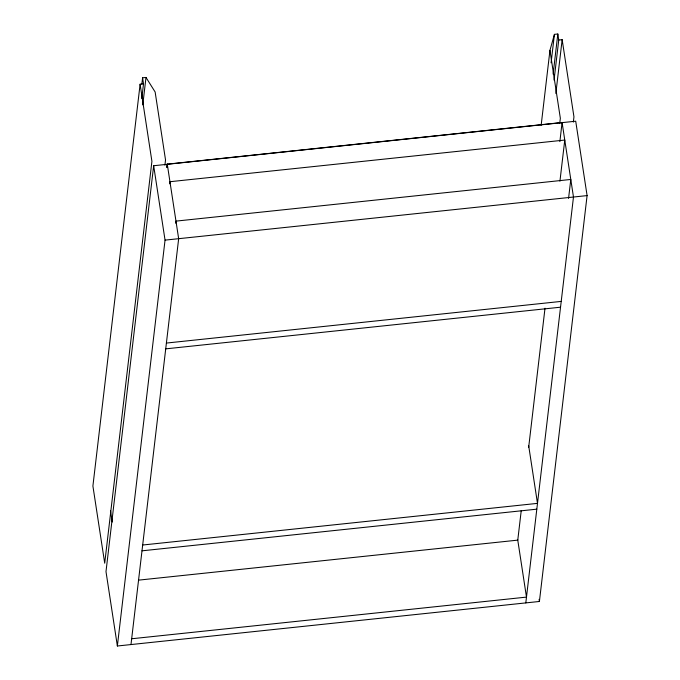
<?xml version="1.0" encoding="UTF-8"?>
<svg xmlns="http://www.w3.org/2000/svg" width="680" height="680" viewBox="0 0 680 680"><rect width="100%" height="100%" fill="white"/><g stroke="black" fill="none" stroke-linecap="round" stroke-linejoin="round"><path stroke-width="1.02" d="M140.114 84.201L92.905 486.038L104.712 563.202L151.912 161.364L140.114 84.201L143.514 83.844L142.596 77.809L145.996 77.452L155.142 91.996L165.529 159.928L164.908 165.197M141.848 84.141L142.596 77.809M141.78 98.609L143.514 83.844M142.774 104.873L145.996 77.452M153.671 165.733L105.995 571.608L117.368 646L539.41 601.468L587.095 195.594L575.713 121.201L153.671 165.733L165.044 240.125L117.368 646M166.889 167.305L167.263 164.144L562.079 122.485L573.478 197.03L525.802 602.905M166.915 167.458L167.288 164.296M169.702 183.821L169.949 181.713L564.765 140.055L559.938 181.169M175.729 223.227L175.975 221.119L570.792 179.46L568.557 198.432M130.985 644.563L178.661 238.689L167.263 164.144M541.161 125.222L549.95 50.337L554.429 34.357L557.829 34L558.756 40.026L554.047 80.104M551.081 62.832L554.429 34.357M553.12 74.078L557.829 34M555.84 93.457L562.156 39.669L558.756 40.026M559.725 123.539L560.346 118.269L549.95 50.337M559.869 141.619L562.079 122.485M521.237 510.612L517.769 540.133L138.788 580.116M528.666 447.363L545.012 308.201M573.333 122.103L573.954 116.832L562.156 39.669M165.044 240.125L587.095 195.594M166.405 343.06L561.212 301.401M165.725 348.857L560.533 307.199M142.672 545.02L537.489 503.37L528.683 445.74M141.993 550.825L536.809 509.167M131.665 638.766L526.481 597.108L517.667 539.478M539.096 599.377L539.41 601.468M110.492 510.552L112.251 522.044"/></g></svg>
